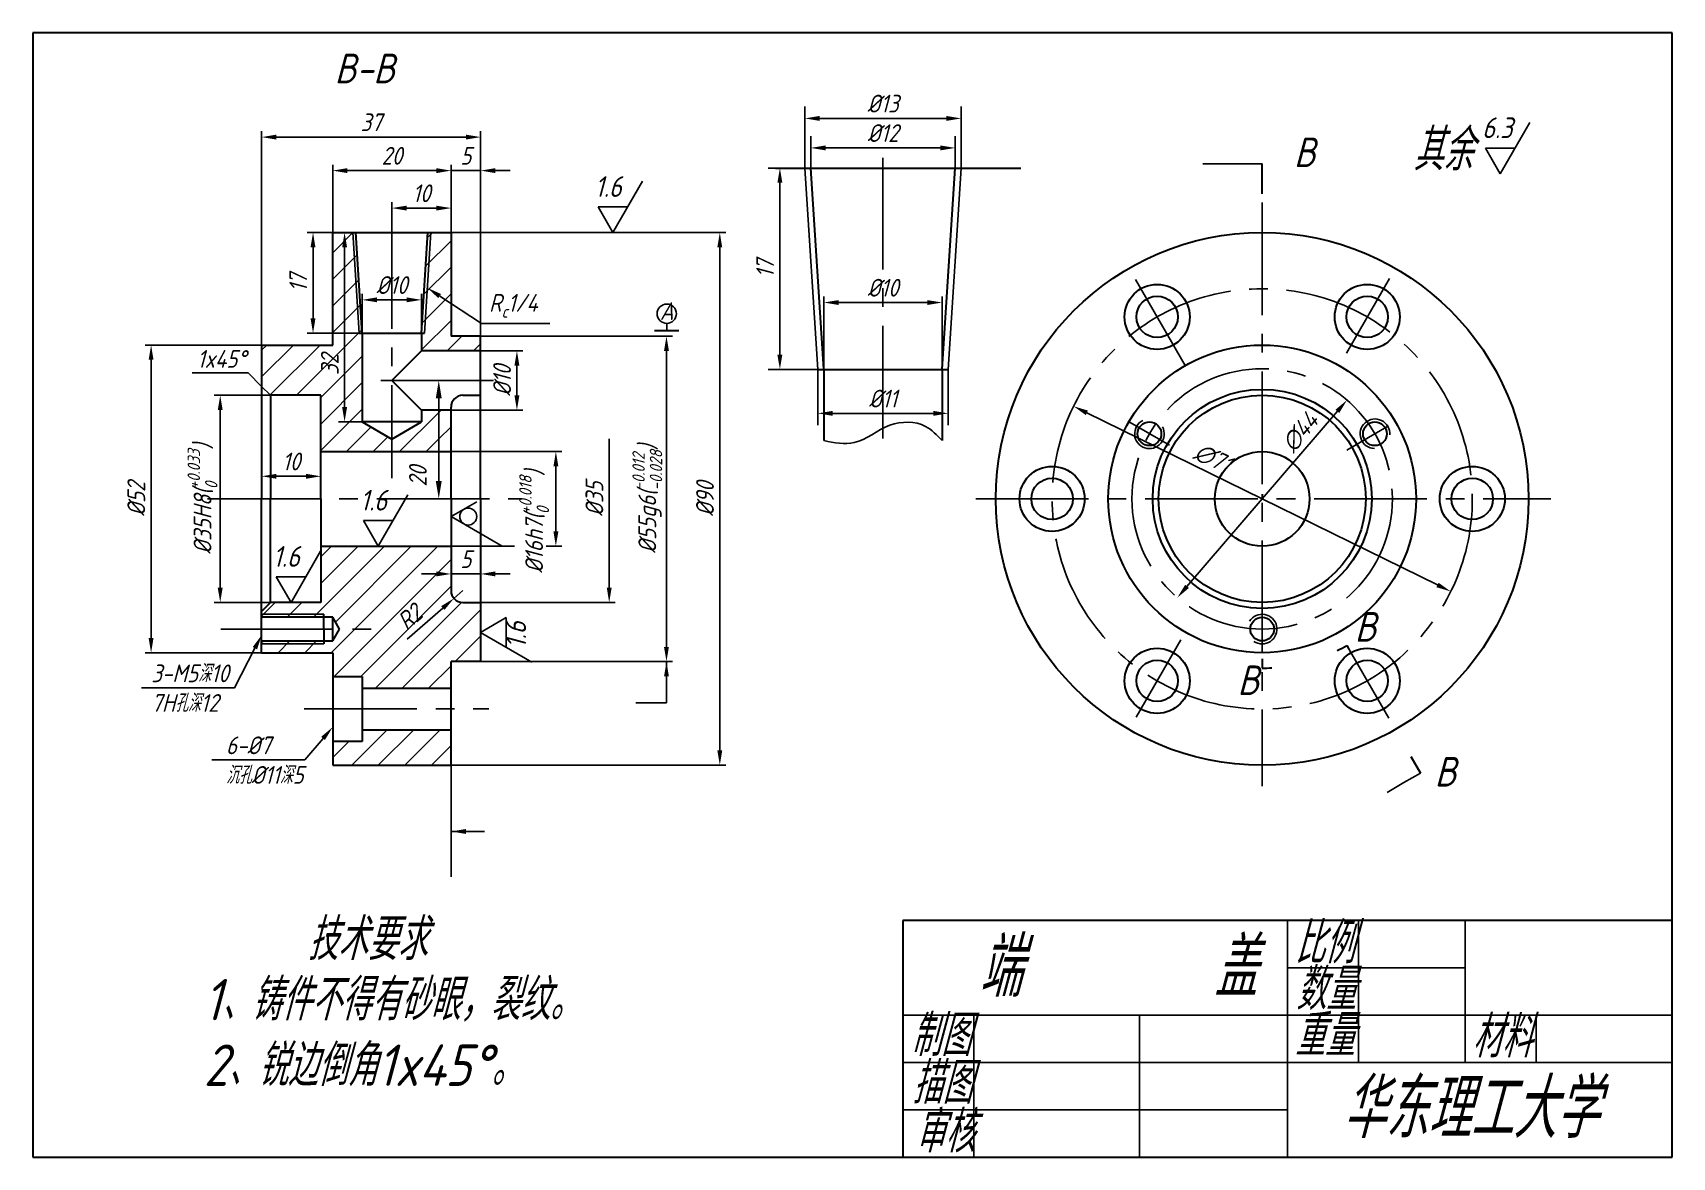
# Model space of a CAD drawing. Header units: millimetres. Extents: x 10 to 287, y 10 to 200.
import ezdxf

# ---------------------------------------------------------------- set-up
doc = ezdxf.new("R2010")
doc.units = ezdxf.units.MM
doc.linetypes.add('CENTER2', pattern=[28.575, 19.05, -3.175, 3.175, -3.175])
for name, color, linetype in [('中心线', 1, 'CENTER2'), ('剖面线', 6, 'Continuous'), ('尺寸', 5, 'Continuous'), ('文字', 5, 'Continuous'), ('细实线', 5, 'Continuous')]:
    doc.layers.add(name, color=color, linetype=linetype)
doc.layers.add('粗实线', color=7, linetype='Continuous', lineweight=30)
doc.styles.add('样式 1', font='gbeitc.shx', dxfattribs={"bigfont": 'gbcbig.shx'})
doc.dimstyles.new('1', dxfattribs={"dimtxt": 3, "dimasz": 2.5, "dimexe": 2, "dimexo": 0, "dimgap": 1, "dimtad": 1, "dimdec": 0, "dimdsep": 46, "dimtxsty": '样式 1', "dimcen": 2.5, "dimadec": 0, "dimazin": 0, "dimtfac": 1, "dimtdec": 0, "dimtmove": 0, "dimatfit": 2, "dimfxl": 0, "dimarcsym": 0})
doc.dimstyles.new('副本ISO-25', dxfattribs={"dimtxt": 3, "dimasz": 2.5, "dimexe": 1, "dimexo": 0, "dimgap": 1, "dimtad": 1, "dimdec": 0, "dimdsep": 46, "dimtxsty": '样式 1', "dimcen": 2.5, "dimadec": 0, "dimazin": 0, "dimtfac": 1, "dimtdec": 0, "dimtmove": 0, "dimatfit": 3, "dimfxl": 0, "dimarcsym": 0})
pattern_1 = [(45, (-14.695, 2.1564), (-2.245064, 2.245064), [])]

# ---------------------------------------------------------------- blocks, each defined once
blk = doc.blocks.new('*D1')
at = {"layer": 'Defpoints', "color": 0}
for p in [(185.85, 136.89), (249.58, 105.6)]:
    blk.add_point(p, dxfattribs=at)
at = {"layer": '尺寸', "color": 0, "lineweight": -2}
blk.add_line((247.34, 106.7), (188.1, 135.79), dxfattribs=at)
at = {"layer": '尺寸', "color": 0}
for points in [[(188.28, 136.16), (187.91, 135.41), (185.85, 136.89)], [(247.52, 107.07), (247.16, 106.32), (249.58, 105.6)]]:
    blk.add_solid(points, dxfattribs=at)
at = {"layer": '尺寸', "color": 0, "insert": (209.37, 128.13), "char_height": 3, "attachment_point": 5, "rotation": 333.85, "style": '样式 1'}
blk.add_mtext('∅71', dxfattribs=at)
blk = doc.blocks.new('*D2')
at = {"layer": 'Defpoints', "color": 0}
for p in [(80.67, 113.24), (85.67, 112.77), (85.67, 108.56)]:
    blk.add_point(p, dxfattribs=at)
at = {"layer": '尺寸', "color": 0, "lineweight": -2}
for p, q in [((80.67, 113.24), (80.67, 107.56)), ((85.67, 112.77), (85.67, 107.56)), ((78.17, 108.56), (75.67, 108.56)), ((80.67, 108.56), (85.67, 108.56)), ((88.17, 108.56), (90.67, 108.56))]:
    blk.add_line(p, q, dxfattribs=at)
at = {"layer": '尺寸', "color": 0}
for points in [[(78.17, 108.98), (78.17, 108.14), (80.67, 108.56)], [(88.17, 108.98), (88.17, 108.14), (85.67, 108.56)]]:
    blk.add_solid(points, dxfattribs=at)
at = {"layer": '尺寸', "color": 0, "insert": (83.17, 111.06), "char_height": 3, "attachment_point": 5, "style": '样式 1'}
blk.add_mtext('5', dxfattribs=at)
blk = doc.blocks.new('*D3')
at = {"layer": 'Defpoints', "color": 0}
for p in [(82.67, 105.74), (81.16, 104.43)]:
    blk.add_point(p, dxfattribs=at)
at = {"layer": '尺寸', "color": 0, "lineweight": -2}
for p, q in [((82.67, 105.74), (81.16, 104.43)), ((73.23, 97.55), (79.27, 102.79))]:
    blk.add_line(p, q, dxfattribs=at)
at = {"layer": '尺寸', "color": 0}
blk.add_solid([(79, 103.11), (79.55, 102.48), (81.16, 104.43)], dxfattribs=at)
at = {"layer": '尺寸', "color": 0, "insert": (73.67, 101.24), "char_height": 3, "attachment_point": 5, "rotation": 40.9417, "style": '样式 1'}
blk.add_mtext('R2', dxfattribs=at)
blk = doc.blocks.new('*D4')
at = {"layer": 'Defpoints', "color": 0}
for p in [(62.53, 166.24), (62.68, 134.24), (65.67, 134.24)]:
    blk.add_point(p, dxfattribs=at)
at = {"layer": '尺寸', "color": 0, "lineweight": -2}
for p, q in [((62.53, 166.24), (63.68, 166.24)), ((62.68, 163.74), (62.68, 136.74)), ((65.67, 134.24), (61.68, 134.24))]:
    blk.add_line(p, q, dxfattribs=at)
at = {"layer": '尺寸', "color": 0}
for points in [[(62.27, 163.74), (63.1, 163.74), (62.68, 166.24)], [(62.27, 136.74), (63.1, 136.74), (62.68, 134.24)]]:
    blk.add_solid(points, dxfattribs=at)
at = {"layer": '尺寸', "color": 0, "insert": (60.18, 143.93), "char_height": 3, "attachment_point": 5, "rotation": 90, "style": '样式 1'}
blk.add_mtext('32', dxfattribs=at)
blk = doc.blocks.new('*D5')
at = {"layer": 'Defpoints', "color": 0}
for p in [(75.67, 154.87), (65.67, 149.23), (75.67, 149.23)]:
    blk.add_point(p, dxfattribs=at)
at = {"layer": '尺寸', "color": 0, "lineweight": -2}
for p, q in [((65.67, 149.23), (65.67, 155.87)), ((75.67, 149.23), (75.67, 155.87)), ((68.17, 154.87), (73.17, 154.87))]:
    blk.add_line(p, q, dxfattribs=at)
at = {"layer": '尺寸', "color": 0}
for points in [[(68.17, 155.29), (68.17, 154.46), (65.67, 154.87)], [(73.17, 155.29), (73.17, 154.46), (75.67, 154.87)]]:
    blk.add_solid(points, dxfattribs=at)
at = {"layer": '尺寸', "color": 0, "insert": (70.67, 157.37), "char_height": 3, "attachment_point": 5, "style": '样式 1'}
blk.add_mtext('%%c10', dxfattribs=at)
blk = doc.blocks.new('*D6')
at = {"layer": 'Defpoints', "color": 0}
for p in [(80.53, 146.24), (91.8, 146.24), (80.67, 136.24)]:
    blk.add_point(p, dxfattribs=at)
at = {"layer": '尺寸', "color": 0, "lineweight": -2}
for p, q in [((80.53, 146.24), (92.8, 146.24)), ((91.8, 138.74), (91.8, 143.74)), ((80.67, 136.24), (92.8, 136.24))]:
    blk.add_line(p, q, dxfattribs=at)
at = {"layer": '尺寸', "color": 0}
for points in [[(91.38, 143.74), (92.22, 143.74), (91.8, 146.24)], [(91.38, 138.74), (92.22, 138.74), (91.8, 136.24)]]:
    blk.add_solid(points, dxfattribs=at)
at = {"layer": '尺寸', "color": 0, "insert": (89.3, 141.24), "char_height": 3, "attachment_point": 5, "rotation": 90, "style": '样式 1'}
blk.add_mtext('%%c10', dxfattribs=at)
blk = doc.blocks.new('*D7')
at = {"layer": 'Defpoints', "color": 0}
for p in [(48.67, 126.06), (48.67, 125.06), (58.67, 125.72)]:
    blk.add_point(p, dxfattribs=at)
at = {"layer": '尺寸', "color": 0, "lineweight": -2}
for p, q in [((48.67, 126.06), (48.67, 124.06)), ((56.17, 125.06), (51.17, 125.06)), ((58.67, 125.72), (58.67, 124.06))]:
    blk.add_line(p, q, dxfattribs=at)
at = {"layer": '尺寸', "color": 0}
for points in [[(51.17, 125.47), (51.17, 124.64), (48.67, 125.06)], [(56.17, 125.47), (56.17, 124.64), (58.67, 125.06)]]:
    blk.add_solid(points, dxfattribs=at)
at = {"layer": '尺寸', "color": 0, "insert": (53.67, 127.56), "char_height": 3, "attachment_point": 5, "style": '样式 1'}
blk.add_mtext('10', dxfattribs=at)
blk = doc.blocks.new('*D8')
at = {"layer": 'Defpoints', "color": 0}
for p in [(57.35, 166.24), (66.35, 166.24), (65.67, 149.24)]:
    blk.add_point(p, dxfattribs=at)
at = {"layer": '尺寸', "color": 0, "lineweight": -2}
for p, q in [((66.35, 166.24), (56.35, 166.24)), ((57.35, 151.74), (57.35, 163.74)), ((65.67, 149.24), (56.35, 149.24))]:
    blk.add_line(p, q, dxfattribs=at)
at = {"layer": '尺寸', "color": 0}
for points in [[(56.93, 163.74), (57.76, 163.74), (57.35, 166.24)], [(56.93, 151.74), (57.76, 151.74), (57.35, 149.24)]]:
    blk.add_solid(points, dxfattribs=at)
at = {"layer": '尺寸', "color": 0, "insert": (54.85, 157.74), "char_height": 3, "attachment_point": 5, "rotation": 90, "style": '样式 1'}
blk.add_mtext('17', dxfattribs=at)
blk = doc.blocks.new('*D9')
at = {"layer": 'Defpoints', "color": 0}
for p in [(70.67, 170.38), (70.67, 166.24), (80.67, 166.24)]:
    blk.add_point(p, dxfattribs=at)
at = {"layer": '尺寸', "color": 0, "lineweight": -2}
for p, q in [((70.67, 166.24), (70.67, 171.38)), ((78.17, 170.38), (73.17, 170.38)), ((80.67, 166.24), (80.67, 171.38))]:
    blk.add_line(p, q, dxfattribs=at)
at = {"layer": '尺寸', "color": 0}
for points in [[(73.17, 170.79), (73.17, 169.96), (70.67, 170.38)], [(78.17, 170.79), (78.17, 169.96), (80.67, 170.38)]]:
    blk.add_solid(points, dxfattribs=at)
at = {"layer": '尺寸', "color": 0, "insert": (75.67, 172.88), "char_height": 3, "attachment_point": 5, "style": '样式 1'}
blk.add_mtext('10', dxfattribs=at)
blk = doc.blocks.new('*D10')
at = {"layer": 'Defpoints', "color": 0}
for p in [(80.67, 176.71), (60.67, 166.24), (80.67, 166.24)]:
    blk.add_point(p, dxfattribs=at)
at = {"layer": '尺寸', "color": 0, "lineweight": -2}
for p, q in [((60.67, 166.24), (60.67, 177.71)), ((80.67, 166.24), (80.67, 177.71)), ((63.17, 176.71), (78.17, 176.71))]:
    blk.add_line(p, q, dxfattribs=at)
at = {"layer": '尺寸', "color": 0}
for points in [[(63.17, 177.13), (63.17, 176.29), (60.67, 176.71)], [(78.17, 177.13), (78.17, 176.29), (80.67, 176.71)]]:
    blk.add_solid(points, dxfattribs=at)
at = {"layer": '尺寸', "color": 0, "insert": (70.67, 179.21), "char_height": 3, "attachment_point": 5, "style": '样式 1'}
blk.add_mtext('20', dxfattribs=at)
blk = doc.blocks.new('*D11')
at = {"layer": 'Defpoints', "color": 0}
for p in [(85.67, 176.71), (80.67, 166.24), (85.67, 148.74)]:
    blk.add_point(p, dxfattribs=at)
at = {"layer": '尺寸', "color": 0, "lineweight": -2}
for p, q in [((80.67, 166.24), (80.67, 177.71)), ((85.67, 148.74), (85.67, 177.71)), ((78.17, 176.71), (75.67, 176.71)), ((80.67, 176.71), (85.67, 176.71)), ((88.17, 176.71), (90.67, 176.71))]:
    blk.add_line(p, q, dxfattribs=at)
at = {"layer": '尺寸', "color": 0}
for points in [[(78.17, 177.13), (78.17, 176.29), (80.67, 176.71)], [(88.17, 177.13), (88.17, 176.29), (85.67, 176.71)]]:
    blk.add_solid(points, dxfattribs=at)
at = {"layer": '尺寸', "color": 0, "insert": (83.17, 179.21), "char_height": 3, "attachment_point": 5, "style": '样式 1'}
blk.add_mtext('5', dxfattribs=at)
blk = doc.blocks.new('*D12')
at = {"layer": 'Defpoints', "color": 0}
for p in [(85.67, 182.37), (48.67, 147.24), (85.67, 148.74)]:
    blk.add_point(p, dxfattribs=at)
at = {"layer": '尺寸', "color": 0, "lineweight": -2}
for p, q in [((48.67, 147.24), (48.67, 183.37)), ((85.67, 148.74), (85.67, 183.37)), ((51.17, 182.37), (83.17, 182.37))]:
    blk.add_line(p, q, dxfattribs=at)
at = {"layer": '尺寸', "color": 0}
for points in [[(51.17, 182.79), (51.17, 181.96), (48.67, 182.37)], [(83.17, 182.79), (83.17, 181.96), (85.67, 182.37)]]:
    blk.add_solid(points, dxfattribs=at)
at = {"layer": '尺寸', "color": 0, "insert": (67.17, 184.87), "char_height": 3, "attachment_point": 5, "style": '样式 1'}
blk.add_mtext('37', dxfattribs=at)
blk = doc.blocks.new('*D13')
at = {"layer": 'Defpoints', "color": 0}
for p in [(50.17, 138.74), (41.67, 103.74), (50.17, 103.74)]:
    blk.add_point(p, dxfattribs=at)
at = {"layer": '尺寸', "color": 0, "lineweight": -2}
for p, q in [((50.17, 138.74), (40.67, 138.74)), ((41.67, 136.24), (41.67, 106.24)), ((50.17, 103.74), (40.67, 103.74))]:
    blk.add_line(p, q, dxfattribs=at)
at = {"layer": '尺寸', "color": 0}
for points in [[(41.25, 136.24), (42.08, 136.24), (41.67, 138.74)], [(41.25, 106.24), (42.08, 106.24), (41.67, 103.74)]]:
    blk.add_solid(points, dxfattribs=at)
at = {"layer": '尺寸', "color": 0, "insert": (38.68, 121.24), "char_height": 3, "attachment_point": 5, "rotation": 90, "style": '样式 1'}
blk.add_mtext('\\A1;%%c35H8({\\H0.7x;\\S+0.033^ 0;})', dxfattribs=at)
blk = doc.blocks.new('*D14')
at = {"layer": 'Defpoints', "color": 0}
for p in [(48.67, 147.24), (29.99, 95.24), (48.67, 95.24)]:
    blk.add_point(p, dxfattribs=at)
at = {"layer": '尺寸', "color": 0, "lineweight": -2}
for p, q in [((48.67, 147.24), (28.99, 147.24)), ((29.99, 144.74), (29.99, 97.74)), ((48.67, 95.24), (28.99, 95.24))]:
    blk.add_line(p, q, dxfattribs=at)
at = {"layer": '尺寸', "color": 0}
for points in [[(29.57, 144.74), (30.4, 144.74), (29.99, 147.24)], [(29.57, 97.74), (30.4, 97.74), (29.99, 95.24)]]:
    blk.add_solid(points, dxfattribs=at)
at = {"layer": '尺寸', "color": 0, "insert": (27.49, 121.24), "char_height": 3, "attachment_point": 5, "rotation": 90, "style": '样式 1'}
blk.add_mtext('%%C52', dxfattribs=at)
blk = doc.blocks.new('*D15')
at = {"layer": 'Defpoints', "color": 0}
for p in [(85.67, 148.74), (117.07, 148.74), (85.67, 93.74)]:
    blk.add_point(p, dxfattribs=at)
at = {"layer": '尺寸', "color": 0, "lineweight": -2}
for p, q in [((85.67, 148.74), (118.07, 148.74)), ((117.07, 96.24), (117.07, 146.24)), ((85.67, 93.74), (118.07, 93.74))]:
    blk.add_line(p, q, dxfattribs=at)
at = {"layer": '尺寸', "color": 0}
for points in [[(116.65, 146.24), (117.48, 146.24), (117.07, 148.74)], [(116.65, 96.24), (117.48, 96.24), (117.07, 93.74)]]:
    blk.add_solid(points, dxfattribs=at)
at = {"layer": '尺寸', "color": 0, "insert": (113.83, 121.24), "char_height": 3, "attachment_point": 5, "rotation": 90, "style": '样式 1'}
blk.add_mtext('\\A1;%%c55g6({\\H0.7x;\\S-0.012^ -0.028;})', dxfattribs=at)
blk = doc.blocks.new('*D16')
at = {"layer": 'Defpoints', "color": 0}
for p in [(80.67, 166.24), (80.67, 76.24), (126.08, 76.24)]:
    blk.add_point(p, dxfattribs=at)
at = {"layer": '尺寸', "color": 0, "lineweight": -2}
for p, q in [((80.67, 166.24), (127.08, 166.24)), ((126.08, 163.74), (126.08, 78.74)), ((80.67, 76.24), (127.08, 76.24))]:
    blk.add_line(p, q, dxfattribs=at)
at = {"layer": '尺寸', "color": 0}
for points in [[(125.66, 163.74), (126.49, 163.74), (126.08, 166.24)], [(125.66, 78.74), (126.49, 78.74), (126.08, 76.24)]]:
    blk.add_solid(points, dxfattribs=at)
at = {"layer": '尺寸', "color": 0, "insert": (123.58, 121.24), "char_height": 3, "attachment_point": 5, "rotation": 90, "style": '样式 1'}
blk.add_mtext('%%c90', dxfattribs=at)
blk = doc.blocks.new('1')
at = {"layer": '尺寸'}
for p, q in [((0, 0), (5, 8.66)), ((-2.5, 4.33), (0, 0)), ((-2.5, 4.33), (2.5, 4.33))]:
    blk.add_line(p, q, dxfattribs=at)
blk = doc.blocks.new('2')
at = {"layer": '尺寸'}
blk.add_blockref('1', (0, 0), dxfattribs=at)
at = {"layer": '尺寸', "style": '样式 1', "flags": 4}
blk.add_attdef('AA', (-3.07, 6.03), '', height=3.5, dxfattribs=at)
blk = doc.blocks.new('*D20')
at = {"layer": 'Defpoints', "color": 0}
for p in [(163.65, 154.42), (143.65, 143.12), (163.65, 143.12)]:
    blk.add_point(p, dxfattribs=at)
at = {"layer": '尺寸', "color": 0, "lineweight": -2}
for p, q in [((143.65, 143.12), (143.65, 155.42)), ((163.65, 143.12), (163.65, 155.42)), ((146.15, 154.42), (161.15, 154.42))]:
    blk.add_line(p, q, dxfattribs=at)
at = {"layer": '尺寸', "color": 0}
for points in [[(146.15, 154.83), (146.15, 154), (143.65, 154.42)], [(161.15, 154.83), (161.15, 154), (163.65, 154.42)]]:
    blk.add_solid(points, dxfattribs=at)
at = {"layer": '尺寸', "color": 0, "insert": (153.65, 156.92), "char_height": 3, "attachment_point": 5, "style": '样式 1'}
blk.add_mtext('%%c10', dxfattribs=at)
blk = doc.blocks.new('*D21')
at = {"layer": 'Defpoints', "color": 0}
for p in [(141.45, 180.55), (141.45, 177.15), (165.85, 177.15)]:
    blk.add_point(p, dxfattribs=at)
at = {"layer": '尺寸', "color": 0, "lineweight": -2}
for p, q in [((141.45, 177.15), (141.45, 182.55)), ((163.35, 180.55), (143.95, 180.55)), ((165.85, 177.15), (165.85, 182.55))]:
    blk.add_line(p, q, dxfattribs=at)
at = {"layer": '尺寸', "color": 0}
for points in [[(143.95, 180.96), (143.95, 180.13), (141.45, 180.55)], [(163.35, 180.96), (163.35, 180.13), (165.85, 180.55)]]:
    blk.add_solid(points, dxfattribs=at)
at = {"layer": '尺寸', "color": 0, "insert": (153.65, 183.05), "char_height": 3, "attachment_point": 5, "style": '样式 1'}
blk.add_mtext('%%c12', dxfattribs=at)
blk = doc.blocks.new('*D22')
at = {"layer": 'Defpoints', "color": 0}
for p in [(166.85, 185.53), (140.45, 177.15), (166.85, 177.15)]:
    blk.add_point(p, dxfattribs=at)
at = {"layer": '尺寸', "color": 0, "lineweight": -2}
for p, q in [((140.45, 177.15), (140.45, 187.53)), ((166.85, 177.15), (166.85, 187.53)), ((142.95, 185.53), (164.35, 185.53))]:
    blk.add_line(p, q, dxfattribs=at)
at = {"layer": '尺寸', "color": 0}
for points in [[(142.95, 185.95), (142.95, 185.11), (140.45, 185.53)], [(164.35, 185.95), (164.35, 185.11), (166.85, 185.53)]]:
    blk.add_solid(points, dxfattribs=at)
at = {"layer": '尺寸', "color": 0, "insert": (153.65, 188.03), "char_height": 3, "attachment_point": 5, "style": '样式 1'}
blk.add_mtext('%%c13', dxfattribs=at)
blk = doc.blocks.new('*D23')
at = {"layer": 'Defpoints', "color": 0}
for p in [(142.65, 143.12), (164.65, 143.12), (164.65, 135.69)]:
    blk.add_point(p, dxfattribs=at)
at = {"layer": '尺寸', "color": 0, "lineweight": -2}
for p, q in [((142.65, 143.12), (142.65, 133.69)), ((164.65, 143.12), (164.65, 133.69)), ((145.15, 135.69), (162.15, 135.69))]:
    blk.add_line(p, q, dxfattribs=at)
at = {"layer": '尺寸', "color": 0}
for points in [[(145.15, 136.11), (145.15, 135.27), (142.65, 135.69)], [(162.15, 136.11), (162.15, 135.27), (164.65, 135.69)]]:
    blk.add_solid(points, dxfattribs=at)
at = {"layer": '尺寸', "color": 0, "insert": (153.65, 138.19), "char_height": 3, "attachment_point": 5, "style": '样式 1'}
blk.add_mtext('%%c11', dxfattribs=at)
blk = doc.blocks.new('*D24')
at = {"layer": 'Defpoints', "color": 0}
for p in [(140.45, 177.15), (136.23, 143.12), (142.65, 143.12)]:
    blk.add_point(p, dxfattribs=at)
at = {"layer": '尺寸', "color": 0, "lineweight": -2}
for p, q in [((140.45, 177.15), (134.23, 177.15)), ((136.23, 174.65), (136.23, 145.62)), ((142.65, 143.12), (134.23, 143.12))]:
    blk.add_line(p, q, dxfattribs=at)
at = {"layer": '尺寸', "color": 0}
for points in [[(135.81, 174.65), (136.65, 174.65), (136.23, 177.15)], [(135.81, 145.62), (136.65, 145.62), (136.23, 143.12)]]:
    blk.add_solid(points, dxfattribs=at)
at = {"layer": '尺寸', "color": 0, "insert": (133.73, 160.14), "char_height": 3, "attachment_point": 5, "rotation": 90, "style": '样式 1'}
blk.add_mtext('17', dxfattribs=at)
blk = doc.blocks.new('*D25')
at = {"layer": 'Defpoints', "color": 0}
for p in [(232.05, 137.93), (203.39, 104.55)]:
    blk.add_point(p, dxfattribs=at)
at = {"layer": '尺寸', "color": 0, "lineweight": -2}
blk.add_line((205.01, 106.45), (230.42, 136.04), dxfattribs=at)
at = {"layer": '尺寸', "color": 0}
for points in [[(230.11, 136.31), (230.74, 135.76), (232.05, 137.93)], [(204.7, 106.72), (205.33, 106.18), (203.39, 104.55)]]:
    blk.add_solid(points, dxfattribs=at)
at = {"layer": '尺寸', "color": 0, "insert": (224.12, 132.53), "char_height": 3, "attachment_point": 5, "rotation": 49.3459, "style": '样式 1'}
blk.add_mtext('∅44', dxfattribs=at)

msp = doc.modelspace()

# ---------------------------------------------------------------- hatches: boundary and pattern name
at = {"layer": '剖面线'}
h = msp.add_hatch(dxfattribs=at)
h.set_pattern_fill('ANSI31', color=256, style=0)
h.set_pattern_definition(pattern_1)
h.paths.add_polyline_path([(58.67, 138.74), (58.67, 129.24), (78.59, 129.24), (78.59, 136.24), (75.67, 136.24), (75.67, 134.24), (70.67, 131.35), (65.67, 134.24), (65.67, 149.24), (64.57, 166.24), (60.67, 166.24), (60.67, 147.24), (48.67, 147.24), (48.67, 140.24), (50.17, 138.74)])
h.paths.add_polyline_path([(75.67, 149.24), (75.67, 146.24), (85.67, 146.24), (85.67, 148.74), (80.67, 148.74), (80.67, 166.24), (76.77, 166.24)])
h.paths.add_polyline_path([(61.83, 99.24), (60.67, 97.24), (48.67, 97.24), (48.67, 95.24), (60.67, 95.24), (60.67, 91.24), (65.67, 91.24), (65.67, 89.24), (80.67, 89.24), (80.67, 93.74), (85.67, 93.74), (85.67, 103.74), (82.67, 103.74, -0.414214), (80.67, 105.74), (80.67, 113.24), (58.67, 113.24), (58.67, 103.74), (50.17, 103.74), (48.67, 102.24), (48.67, 101.24), (60.67, 101.24)])
h.paths.add_polyline_path([(80.67, 76.24), (80.67, 82.24), (65.67, 82.24), (65.67, 80.24), (60.67, 80.24), (60.67, 76.24)])
h.paths.add_polyline_path([(57.93, 141.52), (57.93, 146.34), (62.43, 146.34), (62.43, 141.52)], flags=24)
h.paths.add_polyline_path([(70.31, 101.3), (74.08, 104.58), (77.03, 101.18), (73.26, 97.9)], flags=24)
h = msp.add_hatch(dxfattribs=at)
h.set_pattern_fill('ANSI31', color=256, style=0)
h.set_pattern_definition(pattern_1)
h.paths.add_polyline_path([(78.59, 129.24), (80.67, 129.24), (80.67, 136.24), (78.59, 136.24)])

# ---------------------------------------------------------------- linework, layer by layer
at = {"layer": '中心线'}
for p, q in [((153.65, 131.44), (153.65, 178.88)), ((70.67, 169.04), (70.67, 124.74)), ((217.72, 171.35), (217.72, 72.67)), ((196.33, 158.29), (204.72, 143.76)), ((231.94, 145.87), (239.21, 158.46)), ((68.79, 141.24), (88.64, 141.24)), ((202.05, 130.29), (195.01, 134.36)), ((232.01, 129.49), (239.05, 133.56)), ((39.54, 121.24), (92.71, 121.24)), ((169.35, 121.24), (266.48, 121.24)), ((41.78, 99.24), (69.1, 99.24)), ((203.96, 97.41), (196.41, 84.33)), ((239.1, 84.21), (232.02, 96.48)), ((55.86, 85.74), (87.03, 85.74))]:
    msp.add_line(p, q, dxfattribs=at)
for radius in [35.5, 22]:
    msp.add_circle((217.72, 121.24), radius, dxfattribs=at)
at = {"layer": '剖面线'}
msp.add_spline([(143.65, 131.09), (148.78, 130.75), (154.81, 133.67), (160.83, 133.5), (163.65, 131.09)], degree=3, dxfattribs=at)
at = {"layer": '尺寸', "color": 0, "lineweight": 30}
msp.add_line((115.07, 149.67), (119.16, 149.67), dxfattribs=at)
at = {"layer": '尺寸'}
for p, q in [((117.12, 149.67), (117.12, 150.9)), ((46.39, 142.53), (36.94, 142.56)), ((48.67, 140.24), (46.39, 142.53)), ((50.17, 138.74), (48.67, 140.24)), ((78.59, 138.24), (78.59, 124.24)), ((107.39, 106.24), (107.39, 131.39)), ((80.67, 129.24), (99.38, 129.24)), ((98.38, 126.74), (98.38, 115.74)), ((85, 120.75), (80.67, 118.25)), ((80.67, 118.25), (89.33, 113.25)), ((80.67, 113.24), (91.38, 113.24)), ((96.72, 113.24), (99.38, 113.24)), ((85.67, 103.74), (108.39, 103.74)), ((80.67, 76.24), (80.67, 57.36))]:
    msp.add_line(p, q, dxfattribs=at)
for points in [[(78.75, 155.51), (85.8, 150.85), (97.36, 150.85)], [(47.53, 96.01), (44.09, 89.34), (28.34, 89.34)], [(59.05, 80.77), (55.96, 77.16), (40.24, 77.16)]]:
    msp.add_lwpolyline(points, dxfattribs=at)
for centre, radius in [((117.12, 152.53), 1.63), ((83.57, 118.25), 1.44)]:
    msp.add_circle(centre, radius, dxfattribs=at)
for points in [[(78.52, 155.17), (76.67, 156.89), (78.98, 155.86)], [(78.09, 138.24), (79.09, 138.24), (78.59, 141.24)], [(97.97, 126.74), (98.8, 126.74), (98.38, 129.24)], [(78.09, 124.24), (79.09, 124.24), (78.59, 121.24)], [(97.97, 115.74), (98.8, 115.74), (98.38, 113.24)], [(106.98, 106.24), (107.81, 106.24), (107.39, 103.74)], [(47.16, 96.2), (48.67, 98.23), (47.9, 95.81)], [(58.73, 81.04), (60.67, 82.67), (59.36, 80.5)]]:
    msp.add_solid(points, dxfattribs=at)
at = {"layer": '文字'}
for p, q in [((77.53, 141.24), (80.59, 141.24)), ((77.53, 121.24), (80.59, 121.24))]:
    msp.add_line(p, q, dxfattribs=at)
at = {"layer": '粗实线'}
for p, q in [((287, 200), (10, 200)), ((10, 200), (10, 10)), ((287, 10), (287, 200)), ((217.72, 172.78), (217.72, 177.87)), ((135.51, 177.15), (176.96, 177.15)), ((143.65, 143.15), (141.45, 177.15)), ((163.65, 143.15), (165.85, 177.15)), ((60.67, 166.24), (80.67, 166.24)), ((60.67, 147.24), (60.67, 166.24)), ((65.67, 149.24), (64.57, 166.24)), ((75.67, 149.24), (76.77, 166.24)), ((80.67, 166.24), (80.67, 148.74)), ((48.67, 147.24), (48.67, 121.24)), ((48.67, 147.24), (60.67, 147.24)), ((65.17, 149.23), (76.17, 149.23)), ((65.67, 149.24), (65.67, 134.24)), ((75.67, 149.24), (75.67, 146.24)), ((85.67, 148.74), (80.67, 148.74)), ((85.67, 121.24), (85.67, 148.74)), ((75.67, 146.24), (70.67, 141.24)), ((85.67, 146.24), (75.67, 146.24)), ((142.65, 143.12), (164.65, 143.12)), ((143.65, 143.12), (143.65, 131.09)), ((163.65, 143.12), (163.65, 131.09)), ((58.67, 138.74), (50.17, 138.74)), ((50.17, 138.74), (50.17, 121.24)), ((58.67, 121.24), (58.67, 138.74)), ((70.67, 141.24), (75.67, 136.24)), ((82.67, 138.74), (85.67, 138.74)), ((80.67, 136.24), (75.67, 136.24)), ((75.67, 136.24), (75.67, 134.24)), ((80.67, 121.24), (80.67, 136.74)), ((75.67, 134.24), (65.67, 134.24)), ((65.67, 134.24), (70.67, 131.35)), ((70.67, 131.35), (75.67, 134.24)), ((58.67, 129.24), (80.67, 129.24)), ((217.72, 122.05), (217.72, 121.24)), ((48.67, 95.24), (48.67, 121.24)), ((50.17, 103.74), (50.17, 121.24)), ((58.67, 121.24), (58.67, 103.74)), ((80.67, 121.24), (80.67, 105.74)), ((85.67, 121.24), (85.67, 93.74)), ((58.67, 113.24), (80.67, 113.24)), ((50.17, 103.74), (48.67, 102.24)), ((58.67, 103.74), (50.17, 103.74)), ((82.67, 103.74), (85.67, 103.74)), ((60.67, 101.24), (48.67, 101.24)), ((59.17, 99.24), (59.17, 101.74)), ((61.83, 99.24), (60.67, 101.24)), ((60.67, 97.24), (60.67, 101.24)), ((48.67, 97.24), (60.67, 97.24)), ((59.17, 99.24), (59.17, 96.74)), ((60.67, 97.24), (61.83, 99.24)), ((48.67, 95.24), (60.67, 95.24)), ((60.67, 95.24), (60.67, 76.24)), ((217.72, 94.21), (217.72, 92.65)), ((232.02, 96.48), (232.37, 95.87)), ((80.67, 76.24), (80.67, 93.74)), ((85.67, 93.74), (80.67, 93.74)), ((60.67, 91.24), (65.67, 91.24)), ((65.67, 91.24), (65.67, 80.24)), ((65.67, 89.24), (80.67, 89.24)), ((65.67, 82.24), (80.67, 82.24)), ((65.67, 80.24), (60.67, 80.24)), ((242.86, 77.69), (244.47, 74.9)), ((60.67, 76.24), (80.67, 76.24)), ((287, 50), (157, 50)), ((157, 50), (157, 10)), ((10, 10), (287, 10))]:
    msp.add_line(p, q, dxfattribs=at)
for centre, radius in [((217.72, 121.24), 45), ((199.97, 151.99), 5.5), ((199.97, 151.99), 3.5), ((235.47, 151.99), 5.5), ((235.47, 151.99), 3.5), ((217.72, 121.24), 26), ((217.72, 121.24), 18.5), ((217.72, 121.24), 17.5), ((198.67, 132.24), 2), ((236.77, 132.24), 2), ((217.72, 121.24), 8), ((182.22, 121.24), 5.5), ((182.22, 121.24), 3.5), ((253.22, 121.24), 5.5), ((253.22, 121.24), 3.5), ((217.72, 99.24), 2), ((199.97, 90.5), 5.5), ((235.47, 90.5), 5.5), ((199.97, 90.5), 3.5), ((235.47, 90.5), 3.5)]:
    msp.add_circle(centre, radius, dxfattribs=at)
for centre, radius, start, end in [((82.67, 136.74), 2, 90, 180), ((82.67, 105.74), 2, 180, 270), ((217.72, 121.24), 28.59, 296.3646, 300), ((217.72, 121.24), 28.59, 270, 273.2496)]:
    msp.add_arc(centre, radius, start, end, dxfattribs=at)
at = {"layer": '细实线', "color": 5}
for p, q in [((142.65, 143.12), (140.45, 177.15)), ((164.65, 143.12), (166.85, 177.15)), ((65.17, 149.23), (64.07, 166.24)), ((76.17, 149.23), (77.27, 166.24))]:
    msp.add_line(p, q, dxfattribs=at)
at = {"layer": '细实线'}
for p, q in [((48.67, 101.74), (59.17, 101.74)), ((48.67, 96.74), (59.17, 96.74)), ((222, 10), (222, 50)), ((234, 50), (234, 26)), ((252, 50), (252, 26)), ((252, 42), (222, 42)), ((287, 34), (157, 34)), ((169, 10), (169, 34)), ((197, 10), (197, 34)), ((264, 34), (264, 26)), ((287, 26), (157, 26)), ((222, 18), (157, 18))]:
    msp.add_line(p, q, dxfattribs=at)
for points in [[(217.72, 177.87), (212.56, 177.87), (207.67, 177.87)], [(244.47, 74.9), (241.68, 73.29), (238.83, 71.65)]]:
    msp.add_lwpolyline(points, dxfattribs=at)
for centre, start, end in [((198.67, 132.24), 115.9585, 27.8336), ((236.77, 132.24), 355.9585, 267.8336), ((217.72, 99.24), 235.9585, 147.8336)]:
    msp.add_arc(centre, 2.5, start, end, dxfattribs=at)

# ---------------------------------------------------------------- block references
at = {"layer": '尺寸'}
for p, values in [((257.94, 176.17), {'AA': '6.3'}), ((108.03, 166.24), {'AA': '1.6'}), ((68.37, 113.24), {'AA': '1.6'}), ((53.64, 103.74), {'AA': '1.6'})]:
    msp.add_blockref('2', p, dxfattribs=at).add_auto_attribs(values)
at = {"layer": '尺寸', "rotation": 270}
msp.add_blockref('1', (85.67, 98.67), dxfattribs=at)

# ---------------------------------------------------------------- texts
at = {"layer": '尺寸', "style": '样式 1'}
for s, height, p in [('B-B', 5, (61, 191.47)), ('其余', 7, (243.21, 176.74)), ('A', 3, (115.96, 151.48)), ('1x45%%d', 3, (37.76, 143.39))]:
    msp.add_text(s, height=height, dxfattribs=at).set_placement(p)
msp.add_text('1.6', height=3.5, rotation=90, dxfattribs=at).set_placement((93.35, 95.98))
at = {"layer": '尺寸', "char_height": 3, "attachment_point": 7, "style": '样式 1'}
for s, insert in [('\\A1;R{\\H0.7x;\\S^ c;}1/4', (87.09, 151.85)), ('3-M5深10\\P7H孔深12', (30.03, 85.26)), ('6-%%c7\\P沉孔%%C11深5', (42.64, 73.09))]:
    msp.add_mtext(s, dxfattribs=dict(at, insert=insert))
at = {"layer": '尺寸', "char_height": 3, "attachment_point": 5, "rotation": 90, "style": '样式 1'}
for s, insert in [('20', (75.07, 125.05)), ('\\A1;%%c16h7({\\H0.7x;\\S+0.018^ 0;})', (94.71, 117.39)), ('%%c35', (104.89, 121.24))]:
    msp.add_mtext(s, dxfattribs=dict(at, insert=insert))
at = {"layer": '文字', "style": '样式 1'}
for s, height, p in [('B', 5, (223.07, 177.3)), ('B', 5, (233.35, 97.12)), ('B', 5, (213.54, 88.09)), ('B', 5, (246.86, 72.64)), ('技术要求', 7, (56.44, 43.32)), ('比例', 7, (223.18, 42.72)), ('端      盖', 10, (169.75, 37.13)), ('数量', 7, (223.4, 34.9)), ('1、铸件不得有砂眼，裂纹。', 7, (38.88, 33.13)), ('制图', 7, (158.35, 27.09)), ('重量', 7, (223.18, 27.09)), ('材料', 7, (253.14, 26.86)), ('2、锐边倒角1x45%%d。', 7, (38.88, 22.05)), ('描图', 7, (158.58, 19.05)), ('华东理工大学', 10, (231.23, 13.24)), ('审核', 7, (159.02, 10.79))]:
    msp.add_text(s, height=height, dxfattribs=at).set_placement(p)

# ---------------------------------------------------------------- dimensions: what is measured, and where the dimension line sits
at = {"layer": '尺寸'}
for p1, p2, distance, text, dimstyle, picture, middle in [((140.45, 177.15), (166.85, 177.15), 8.38, '%%c13', '1', '*D22', (153.65, 188.03)), ((165.85, 177.15), (141.45, 177.15), -3.4, '%%c12', '1', '*D21', (153.65, 183.05)), ((65.67, 149.23), (75.67, 149.23), 5.65, '%%c10', '副本ISO-25', '*D5', (70.67, 157.37)), ((143.65, 143.12), (163.65, 143.12), 11.29, '%%c10', '副本ISO-25', '*D20', (153.65, 156.92))]:
    dim = msp.add_aligned_dim(p1=p1, p2=p2, distance=distance, text=text, dimstyle=dimstyle, dxfattribs=at)
    dim.commit()
    dim.dimension.update_dxf_attribs({"geometry": picture, "text_midpoint": middle})
for base, p1, p2, picture, middle in [((85.67, 182.37), (48.67, 147.24), (85.67, 148.74), '*D12', (67.17, 184.87)), ((80.67, 176.71), (60.67, 166.24), (80.67, 166.24), '*D10', (70.67, 179.21)), ((70.67, 170.38), (80.67, 166.24), (70.67, 166.24), '*D9', (75.67, 172.88)), ((48.67, 125.06), (58.67, 125.72), (48.67, 126.06), '*D7', (53.67, 127.56))]:
    dim = msp.add_linear_dim(base=base, p1=p1, p2=p2, dimstyle='副本ISO-25', dxfattribs=at)
    dim.commit()
    dim.dimension.update_dxf_attribs({"geometry": picture, "text_midpoint": middle})
dim = msp.add_linear_dim(base=(85.67, 176.71), p1=(80.67, 166.24), p2=(85.67, 148.74), dimstyle='副本ISO-25', override={"dimtmove": 1}, dxfattribs=at)
dim.commit()
dim.dimension.update_dxf_attribs({"geometry": '*D11', "text_midpoint": (83.17, 179.21)})
for base, p1, p2, text, dimstyle, picture, middle in [((136.23, 143.12), (140.45, 177.15), (142.65, 143.12), '17', '1', '*D24', (133.73, 160.14)), ((126.08, 76.24), (80.67, 166.24), (80.67, 76.24), '%%c90', '副本ISO-25', '*D16', (123.58, 121.24)), ((29.99, 95.24), (48.67, 147.24), (48.67, 95.24), '%%C52', '副本ISO-25', '*D14', (27.49, 121.24)), ((117.07, 148.74), (85.67, 93.74), (85.67, 148.74), '\\A1;%%c55g6({\\H0.7x;\\S-0.012^ -0.028;})', '副本ISO-25', '*D15', (113.83, 121.24)), ((91.8, 146.24), (80.67, 136.24), (80.53, 146.24), '%%c10', '副本ISO-25', '*D6', (89.3, 141.24)), ((41.67, 103.74), (50.17, 138.74), (50.17, 103.74), '\\A1;%%c35H8({\\H0.7x;\\S+0.033^ 0;})', '副本ISO-25', '*D13', (38.68, 121.24))]:
    dim = msp.add_linear_dim(base=base, p1=p1, p2=p2, angle=90, text=text, dimstyle=dimstyle, dxfattribs=at)
    dim.commit()
    dim.dimension.update_dxf_attribs({"geometry": picture, "text_midpoint": middle})
dim = msp.add_linear_dim(base=(57.35, 166.24), p1=(65.67, 149.24), p2=(66.35, 166.24), angle=90, dimstyle='副本ISO-25', dxfattribs=at)
dim.commit()
dim.dimension.update_dxf_attribs({"geometry": '*D8', "text_midpoint": (54.85, 157.74)})
dim = msp.add_linear_dim(base=(62.68, 134.24), p1=(62.53, 166.24), p2=(65.67, 134.24), angle=90, dimstyle='副本ISO-25', dxfattribs=at)
dim.commit()
dim.dimension.update_dxf_attribs({"geometry": '*D4', "text_midpoint": (62.68, 143.93), "dimtype": 160})
dim = msp.add_linear_dim(base=(164.65, 135.69), p1=(142.65, 143.12), p2=(164.65, 143.12), text='%%c11', dimstyle='1', dxfattribs=at)
dim.commit()
dim.dimension.update_dxf_attribs({"geometry": '*D23', "text_midpoint": (153.65, 138.19)})
dim = msp.add_diameter_dim_2p(p1=(249.58, 105.6), p2=(185.85, 136.89), dimstyle='副本ISO-25', override={"dimatfit": 0}, dxfattribs=at)
dim.commit()
dim.dimension.update_dxf_attribs({"geometry": '*D1', "text_midpoint": (208.27, 125.88), "dimtype": 163})
at = {"layer": '尺寸', "color": 1}
dim = msp.add_diameter_dim_2p(p1=(203.39, 104.55), p2=(232.05, 137.93), dimstyle='1', dxfattribs=at)
dim.commit()
dim.dimension.update_dxf_attribs({"geometry": '*D25', "text_midpoint": (226.02, 130.9), "dimtype": 163})
at = {"layer": '尺寸'}
dim = msp.add_linear_dim(base=(85.67, 108.56), p1=(80.67, 113.24), p2=(85.67, 112.77), dimstyle='副本ISO-25', override={"dimatfit": 1}, dxfattribs=at)
dim.commit()
dim.dimension.update_dxf_attribs({"geometry": '*D2', "text_midpoint": (83.17, 108.56), "dimtype": 160})
dim = msp.add_radius_dim(center=(82.67, 105.74), mpoint=(81.16, 104.43), dimstyle='副本ISO-25', dxfattribs=at)
dim.commit()
dim.dimension.update_dxf_attribs({"geometry": '*D3', "text_midpoint": (73.67, 101.24)})

# ---------------------------------------------------------------- leaders
for points in [[(117.07, 93.74), (117.07, 86.79), (111.87, 86.79)], [(80.67, 65.04), (86.31, 65.04)]]:
    msp.add_leader(points, dimstyle='1', override={"dimgap": 1, "dimtad": 1}, dxfattribs=at)

doc.saveas('drawing.dxf')
